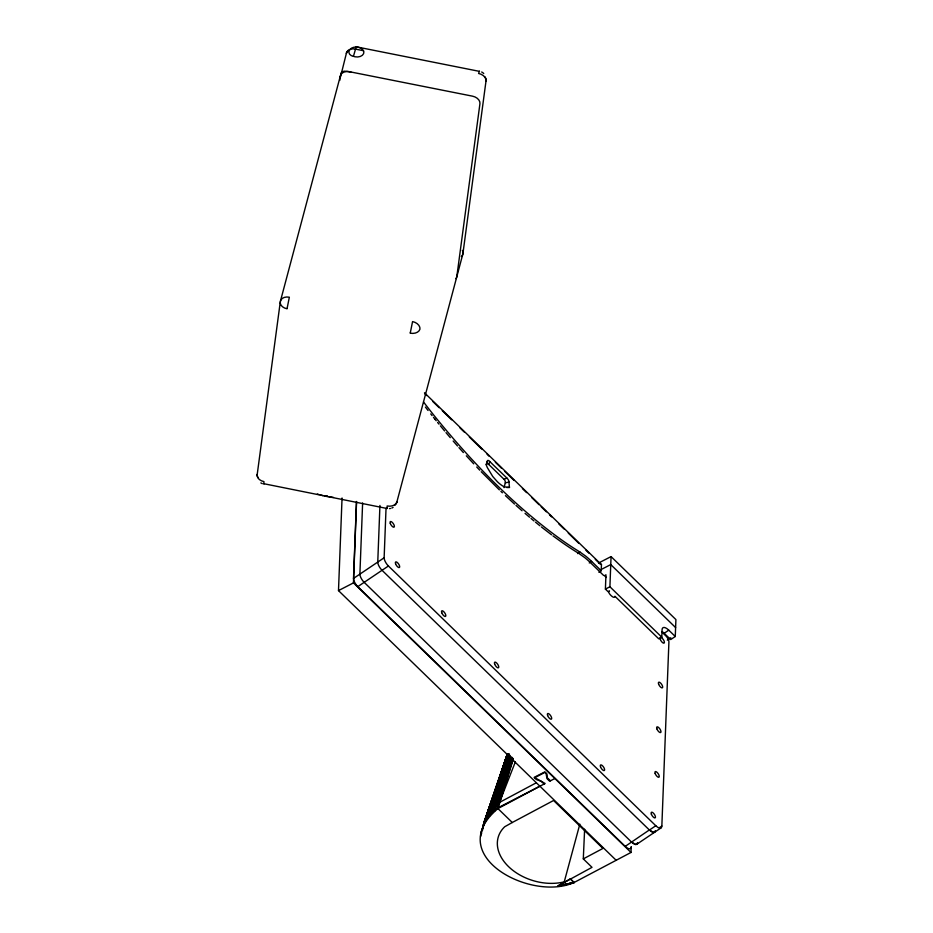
<?xml version="1.0" encoding="UTF-8"?>
<svg xmlns="http://www.w3.org/2000/svg" width="933" height="933" viewBox="0 0 933 933"><rect width="100%" height="100%" fill="white"/><g stroke="black" fill="none" stroke-linecap="round" stroke-linejoin="round"><path stroke-width="1.4" d="M539.915 786.216L497.942 808.584C442.394 855.211 531.029 902.071 574.075 882.501L631 852.459L631.221 846.709A9.155 3.58 56 0 1 631.14 847.362M606.31 577.492L604.514 575.743L605.949 574.775L605.4 589.096L608.106 591.72L609.517 590.997C606.018 591.557 614.789 600.397 614.917 596.245L658.698 638.767L661.789 637.169L609.914 586.775L611.057 556.593L598.52 563.054M661.789 637.169L662.068 629.752A10.041 3.93 56 0 1 668.786 630.183L675.27 636.493L670.734 639.537L662.57 631.816M675.27 636.493L675.912 619.582L611.057 556.593M616.037 860.156L338.492 590.601L342.049 497.989M630.965 847.899A9.155 3.58 56 0 1 625.88 847.012L357.794 586.647A6.858 2.682 56 0 1 353.514 578.425L356.476 501.464M631 852.459L353.455 582.892L356.569 501.674M362.622 502.969L359.893 574.122A6.858 2.682 56 0 0 364.173 582.344L631.571 842.091L635.723 844.505L637.519 843.059M379.929 505.441L377.76 562.074A6.858 2.682 56 0 0 382.04 570.296L649.426 830.043L655.806 825.74L656.494 826.37A9.155 3.58 56 0 0 661.847 826.055L668.914 641.904A5.015 1.971 56 0 0 665.789 635.828L661.789 631.944M655.806 825.74L388.42 565.993A6.858 2.682 56 0 1 384.139 557.771L386.029 508.403M598.893 572.302L601.225 570.728L601.458 564.652L424.492 392.793M570.331 878.886L574.063 882.513L558.027 885.86L570.331 878.874L574.063 882.513L558.027 885.86L592.012 867.34L583.3 858.885L584.629 829.262M482.478 830.335L484.274 821.646L507.26 754.086M257.181 474.687L280.285 301.884M339.764 80.413L340.347 76.086A8.362 5.96 14.9 0 1 349.327 71.783L350.96 72.109M340.498 76.949L346.458 53.006M462.955 253.426L486.058 80.635M583.3 858.885L602.928 848.435L553.572 800.491L512.275 822.498L497.942 808.584L498.945 802.8L513.173 758.424M497.942 808.584L513.197 759.462M487.248 460.949L486.186 464.821L487.353 467.62L492.741 476.483L497.406 481.766A22.054 8.642 56 0 0 504.38 486.863L509.476 487.446L508.777 480.763A3.487 1.365 56 0 0 507.249 478.396L488.985 460.797A4.175 1.633 56 0 0 487.761 460.435L486.315 464.646A2.997 1.656 62.8 0 1 488.787 464.494L504.007 479.282A2.752 1.516 62.8 0 1 505.289 482.874L504.03 487.632M280.436 301.126L340.417 75.701M353.444 56.307C349.42 55.828 346.889 51.595 350.82 48.726A7.476 3.615 -49.6 0 1 351.718 48.038C355.613 45.939 362.564 47.117 363.87 51.77A7.522 5.26 7.6 0 1 355.041 56.785L353.444 56.307L356.196 46.813L479.48 71.374M396.782 502.316L462.803 254.196M579.836 824.142L564.255 881.837A45.939 31.757 16.7 0 1 509.383 867.41A45.939 31.757 16.7 0 1 504.741 826.731L512.275 822.498M340.953 73.695L341.175 73.019A7.487 4.315 54.1 0 1 341.735 72.191L343.997 71.188L347.764 71.374L472.541 96.169A8.362 5.96 14.9 0 1 479.935 103.715L456.832 276.506A8.362 5.96 14.9 0 1 455.899 278.652M481.171 832.271L507.039 754.879M483.201 825.857C485.067 816.177 491.574 808.083 499.435 802.45L536.312 782.787M481.171 833.192L482.688 828.131M484.192 823.792L507.529 753.957M480.577 836.656L481.708 832.866M485.312 821.763L507.529 754.867M486.583 819.78L508.263 754.062M488.006 817.844L508.917 753.957M489.545 815.967L509.138 755.672M491.236 814.159L509.768 756.605M493.044 812.41L510.678 757.794M494.991 810.73L511.995 757.678M497.044 809.121L513.08 758.891M510.269 755.625L493.137 807.826L510.094 756.791M496.892 804.398L512.334 757.421M655.386 831.011L653.59 832.458L649.345 829.962L625.192 846.394M491.446 809.646L509.558 754.844M494.945 806.077L511.261 756.733M489.895 811.523L509.056 753.911M488.484 813.448L508.333 754.132M487.213 815.43L507.89 753.922M507.307 754.214L483.597 823.781L507.097 755.333M507.062 755.835L483.061 825.95L507.19 755.987M507.249 756.5L487.889 812.981L501.721 773.142M488.787 464.494L489.848 461.497M387.347 507.96L387.067 508.508L387.148 505.989A8.362 5.843 7.6 0 0 396.852 501.931A8.362 5.96 14.9 0 1 395.032 504.951M499.435 802.45L515.319 761.981M264.062 483.761L386.997 508.485M263.852 484.122L263.934 481.603A8.362 5.843 7.6 0 1 257.263 474.314A8.362 5.96 14.9 0 0 257.963 477.486M353.514 578.425L384.139 557.771M357.794 586.647L388.42 565.993M577.574 553.584L579.918 552.009L585.551 556.01A52.458 20.549 56 0 1 591.604 561.386L601.225 570.728M589.259 562.961L591.604 561.386M664.249 633.239L668.786 630.183M667.305 640.12L670.804 637.764M659.713 827.489L661.847 826.055M636.807 844.248L660.949 827.956M393.108 507.389L391.813 508.053M338.492 590.601L353.455 582.892M600.467 569.876L610.753 564.582L675.609 627.559M605.4 589.096L609.914 586.775M498.152 807.71L545.164 783.51L534.784 777.644L544.942 772.407L546.027 773.457L547.018 778.647L549.654 781.201L554.878 778.519M504.007 479.282L506.981 478.128M570.133 883.714L574.075 882.501L561.118 885.487M567.182 884.414L574.075 882.501L564.173 884.997M505.289 482.874L509.115 482.011M390.449 508.485L389.469 508.637M479.41 71.188L478.582 73.462A8.362 5.96 14.9 0 1 485.976 81.008A8.362 5.843 7.6 0 0 485.638 77.952M506.747 487.539L509.476 487.446M333.478 497.417L328.906 496.822M363.555 50.709L355.368 49.087A8.362 5.96 14.9 0 0 350.68 49.181L350.213 49.321A8.362 5.96 14.9 0 0 346.388 53.391A8.362 5.843 7.6 0 1 347.589 51.338M323.063 495.656L320.171 494.933M318.736 494.502L317.337 494M262.336 483.691L260.855 482.921M481.685 72.004L482.373 72.401M552.954 535.869L561.456 542.015A305.336 119.599 56 0 0 579.125 553.642L584.769 557.642A52.458 20.549 56 0 1 590.811 563.019L603.663 575.486M551.531 534.796L541.362 526.935M482.699 72.622L483.749 73.52M539.904 525.757L535.472 522.165M533.991 520.941L531.017 518.468M529.536 517.209L525.046 513.383M522.048 510.771L516.019 505.418M514.503 504.053L505.429 495.656M500.881 491.341L502.397 492.787M499.365 489.872L481.218 471.725M424.585 393.539L426.673 395.557M432.912 401.622L439.163 407.686M442.289 410.718L451.654 419.815M459.981 427.909L464.144 431.956M469.346 437.006L481.836 449.135M487.049 454.196L489.125 456.214M495.376 462.278L501.616 468.343M504.741 471.375L514.106 480.483M522.433 488.565L526.597 492.612M531.81 497.662L539.087 504.741M541.175 506.759L546.376 511.82M549.502 514.853L551.59 516.87M558.867 523.949L564.08 528.999M568.244 533.046L578.647 543.158M585.936 550.237L589.061 553.269M595.301 559.334L600.514 564.383A1.621 0.7 -45.8 0 1 601.458 564.652M550.435 780.804L547.193 777.644L546.983 773.993L544.814 771.894L534.119 777.399L536.288 779.498L541.373 781.399L544.102 784.058M479.725 470.162L476.716 467.013M473.731 463.841L466.302 455.805M463.363 452.552L458.966 447.63M457.508 445.986L453.158 441.006M450.277 437.67L446.009 432.632M444.586 430.941L440.376 425.856M437.6 422.462L438.988 424.165M434.836 419.057L436.212 420.76M579.918 552.009A305.336 119.599 56 0 1 562.237 540.382C514.211 505.989 472.786 463.141 435.629 417.424A304.1 119.121 56 0 1 423.547 401.995M484.647 76.518A8.362 5.843 7.6 0 1 484.938 76.868M462.325 250.382A8.362 5.843 7.6 0 1 462.873 253.811A8.362 5.96 14.9 0 1 461.38 256.552M348.242 50.767A8.362 5.843 7.6 0 1 348.604 50.51M394.671 505.208A8.362 5.96 14.9 0 1 394.297 505.441M327.483 496.099A14.87 10.403 7.6 0 1 326.049 495.866M327.436 496.554A22.905 4.992 10.4 0 1 324.509 495.983M637.554 842.907A9.155 3.58 56 0 1 631.478 842.009M655.421 830.86A9.155 3.58 56 0 1 649.345 829.962M434.848 419.045A304.1 119.121 56 0 1 433.472 417.343M432.107 415.628A304.1 119.121 56 0 1 430.754 413.925M428.06 410.497A304.1 119.121 56 0 1 425.401 407.068M287.096 308.415L287.037 308.811A8.362 5.843 7.6 0 1 280.367 301.511A8.362 5.96 14.9 0 1 289.347 297.207L287.096 308.415M410.31 332.789L410.252 333.186A8.362 5.843 7.6 0 0 419.955 329.139A8.362 5.96 14.9 0 0 412.561 321.593L410.31 332.789M485.522 819.874L483.166 826.755L485.545 819.885M660.342 639.478A3.347 1.306 56 0 0 664.086 643.117A3.347 1.306 56 0 0 662.325 638.37A3.347 1.306 56 0 0 660.342 639.478M658.628 684.181A3.347 1.306 56 0 0 662.372 687.819A3.347 1.306 56 0 0 660.611 683.073A3.347 1.306 56 0 0 658.628 684.181M656.902 728.883A3.347 1.306 56 0 0 660.646 732.522A3.347 1.306 56 0 0 658.896 727.763A3.347 1.306 56 0 0 656.902 728.883M655.188 773.585A3.347 1.306 56 0 0 658.931 777.224A3.347 1.306 56 0 0 657.17 772.466A3.347 1.306 56 0 0 655.188 773.585M651.386 814.229A3.347 1.306 56 0 0 655.129 817.868A3.347 1.306 56 0 0 653.368 813.11A3.347 1.306 56 0 0 651.386 814.229M600.549 766.903A3.347 1.306 56 0 0 604.292 770.541A3.347 1.306 56 0 0 602.531 765.795A3.347 1.306 56 0 0 600.549 766.903M547.624 715.529A3.347 1.306 56 0 0 551.368 719.168A3.347 1.306 56 0 0 549.607 714.41A3.347 1.306 56 0 0 547.624 715.529M494.688 664.156A3.347 1.306 56 0 0 498.432 667.783A3.347 1.306 56 0 0 496.683 663.036A3.347 1.306 56 0 0 494.688 664.156M441.764 612.771A3.347 1.306 56 0 0 445.507 616.41A3.347 1.306 56 0 0 443.746 611.663A3.347 1.306 56 0 0 441.764 612.771M395.615 563.882A3.347 1.306 56 0 0 399.359 567.521A3.347 1.306 56 0 0 397.598 562.774A3.347 1.306 56 0 0 395.615 563.882M390.321 523.518A3.347 1.306 56 0 0 394.064 527.157A3.347 1.306 56 0 0 392.303 522.41A3.347 1.306 56 0 0 390.321 523.518"/></g></svg>
